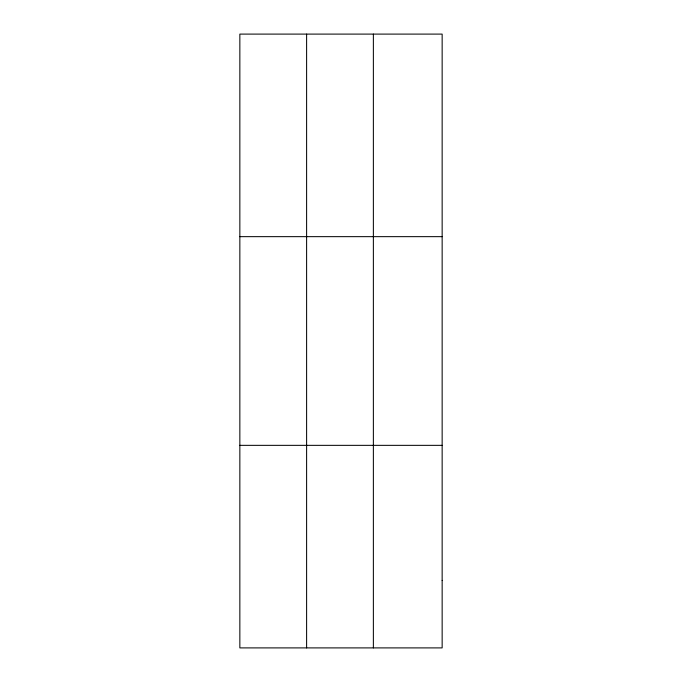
<?xml version="1.0" encoding="UTF-8"?>
<svg xmlns="http://www.w3.org/2000/svg" width="682" height="682" viewBox="0 0 682 682"><rect width="100%" height="100%" fill="white"/><g stroke="black" fill="none" stroke-linecap="round" stroke-linejoin="round"><path stroke-width="1.02" d="M306.61 34.1L306.61 647.9M373.369 34.1L373.369 647.9M239.851 236.654L442.149 236.654M239.851 445.346L442.149 445.346M442.149 580.382L442.149 647.9L239.851 647.9L239.851 34.1L442.149 34.1L442.149 580.382"/></g></svg>
